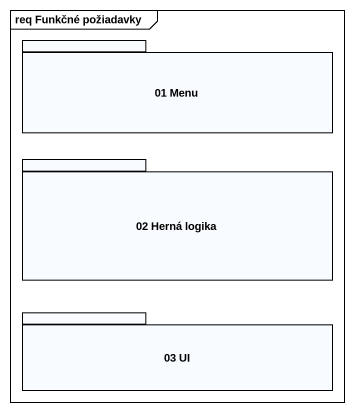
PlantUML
@startuml
mainframe req Funkčné požiadavky
package "01 Menu" as p01_Menu {
}
package "02 Herná logika" as p02_Herná_logika {
}
package "03 UI" as p03_UI {
}
@enduml
